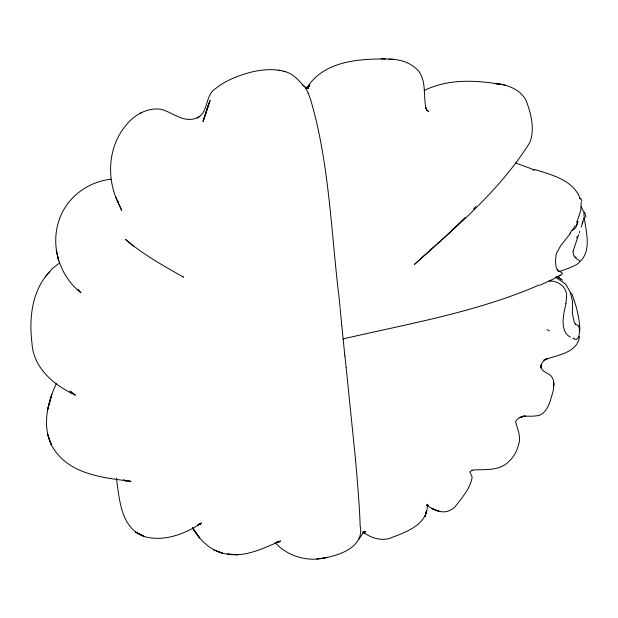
<?xml version="1.0" encoding="UTF-8"?>
<svg xmlns="http://www.w3.org/2000/svg" width="618" height="618" viewBox="0 0 618 618"><rect width="100%" height="100%" fill="white"/><g stroke="black" fill="none" stroke-linecap="round" stroke-linejoin="round"><path stroke-width="0.93" d="M579.506 331.503C579.367 334.183 578.734 340.889 574.655 339.205M573.141 250.993L578.664 234.608M566.042 303.577C563.678 313.11 559.205 331.41 570.26 336.995M583.855 217.868L581.283 227.061M579.499 336.478C577.374 353.442 556.339 355.018 544.002 359.993L547.587 358.533L544.126 360.194L545.779 359.174C542.859 361.043 540.541 364.241 540.843 367.841L540.966 365.006C539.684 370.839 547.061 372.515 550.507 375.358C554.964 379.576 553.906 386.258 553.002 391.665C550.352 399.977 548.599 410.839 539.9 415.126C534.315 416.764 528.429 415.953 522.704 416.262L525.346 416.061L519.375 417.698L522.944 416.393C520.001 417.343 516.586 418.765 515.582 421.955C517.714 429.471 521.376 437.196 518.394 445.315C516.756 451.627 513.38 457.451 508.506 461.808C499.367 470.947 485.648 469.386 473.844 469.904L471.596 470.46L472.082 470.221L469.842 471.974L472.16 477.111C470.429 488.521 461.677 498.154 454.763 507.154C452.685 508.838 450.452 510.306 447.926 511.24C440.564 513.434 433.172 509.495 427.154 505.586M203.09 121.36L210.05 100.51L203.09 121.36L209.069 102.928L204.172 117.984M579.823 231.256L579.228 232.978M577.135 221.468L580.742 210.468L581.244 202.016M56.277 383.647C46.906 403.778 41.082 429.309 53.975 449.263C70.591 474.593 103.585 477.807 131.016 481.345L124.025 480.217L126.659 481.198L123.399 479.846M575.173 225.663L572.361 230.468M49.664 271.75C31.75 290.591 28.915 318.594 31.989 343.284C33.48 368.405 54.33 385.385 75.489 395.18L70.568 391.495M570.414 233.295L560.781 245.678L557.158 251.866A15.744 11.479 -58.9 0 0 555.968 255.412L555.489 261.46L556.169 267.571L557.869 270.197L562.272 273.117L562.357 274.122L553.303 279.058L539.676 285.338M45.153 276.934L52.7 268.243L59.645 262.92M473.388 209.116L475.883 206.52M580.325 261.36C592.917 248.614 584.597 228.312 583.886 212.909M465.084 217.551L446.041 235.921L414.384 264.458C455.953 227.092 500.016 190.352 529.889 142.41C535.057 129.077 531.032 113.364 526.026 100.371C520.202 89.154 506.969 84.411 495.08 83.577L504.682 84.952M306.466 87.965L309.857 84.743L306.466 88.304C323.446 61.414 356.733 58.903 385.562 58.965M199.861 116.439L197.127 117.837C208.984 112.607 204.62 95.064 215.744 88.444C225.879 80.278 238.324 75.643 250.746 72.236C262.063 69.595 274.114 68.266 285.423 71.719C293.604 73.874 298.826 80.78 304.473 86.52A68.073 8.729 80 0 1 308.15 93.117M362.72 532.816L364.025 531.719L358.51 539.707M307.246 87.416L309.603 85.763L306.026 87.918L308.9 86.759L305.3 87.833M197.451 117.69C183.801 123.762 172.916 112.252 160.556 109.17C147.679 107.679 135.103 114.299 127.022 124.056C107.949 145.701 105.948 178.239 118.571 203.577L117.853 200.889M140.386 113.164L141.306 112.607M572.253 230.591L575.489 228.088L577.027 224.357A8.219 3.623 68.6 0 0 576.934 222.163L576.833 221.429M538.834 285.161C476.54 312.121 408.907 323.678 343.129 338.896L343.152 339.135A7.207 0.927 80 0 1 343.183 339.475L343.229 339.946A18.038 2.31 80 0 0 343.26 340.271L343.809 345.678A15.149 1.947 80 0 0 343.94 346.852L343.971 347.161A13.666 1.754 80 0 1 344.095 348.243L344.141 348.676A4.264 0.548 80 0 1 344.172 349.062A3.909 0.502 80 0 0 344.203 349.409L344.697 354.114M424.126 90.522C448.382 78.617 475.968 80.046 501.839 84.55M560.765 275.249L558.734 276.084A26.033 7.099 -12.1 0 1 556.432 276.841M558.602 271.688C559.614 271.325 588.807 262.519 576.826 259.282M199.127 523.917L201.599 523.037L197.281 525.447L201.097 523.291C184.774 534.076 164.087 541.986 144.473 536.617C120.649 528.243 119.459 499.128 116.416 478.201M363.84 532.206L365.848 531.859L363.191 532.26L364.651 532.971L363.083 532.515M111.07 179.197C87.509 181.785 66.095 197.83 58.949 220.703C50.251 246.474 59.683 276.076 80.958 292.847L78.123 289.17M323.508 557.984C339.606 555.597 364.759 546.652 360.139 525.856C359.846 514.292 358.988 502.758 358.139 491.225A521.7 66.922 80 0 0 355.535 459.684M316.818 558.981L326.999 557.467C308.498 562.334 288.058 556.826 275.087 542.596M199.035 524.149L200.495 524.025M276.957 541.839L279.382 541.909L276.586 542.349L280.564 541.028C263.701 547.957 246.281 557.281 227.401 554.137C211.85 552.299 200.108 540.619 192.345 527.78M388.907 59.135C400.062 59.15 411.912 62.789 419.104 71.734C426.582 82.642 423.168 96.632 426.15 108.838L425.485 107.308L426.775 109.888L428.56 111.433L426.536 110.251M381.144 58.78L393.519 59.328M305.277 87.679L308.614 88.042L305.493 87.447L308.119 88.328L305.377 87.084M428.73 505.431L426.443 505.339L427.926 504.883L427.023 505.617L427.301 504.257C428.39 523.207 408.089 531.534 393.172 536.957C382.812 542.102 371.542 538.239 362.658 532.021M283.322 71.224L285.423 71.719M278.618 70.158L280.595 70.63M515.644 162.982L532.098 169.046M549.047 280.927C558.409 280.649 567.71 287.277 566.505 297.42M533.975 169.293C551.356 174.763 573.442 179.799 580.325 199.019M213.627 549.804L222.488 553.156L218.293 551.565M302.635 85.184L304.249 86.281M574.06 338.919L573.025 338.386M182.665 276.679L183.5 277.15C163.476 265.84 143.183 254.531 125.639 239.529L133.465 246.165M556.934 276.478L562.596 280.147M556.857 276.439L560.719 278.973L556.718 276.323M556.972 269.564L558.046 270.993M555.126 276.964L564.636 283.438M575.706 324.326L577.845 325.485A23.739 6.651 -66.7 0 1 578.278 325.709L578.742 326.258M69.865 390.97L71.958 393.125L70.776 391.773M579.429 197.768L580.194 198.772M575.474 258.061L573.836 255.605L573.11 252.901A7.03 3.862 -72.4 0 1 573.149 250.993M550.09 280.294L550.762 281.074M566.366 285.354L569.711 291.063A15.821 7.98 75.4 0 1 570.414 292.932M192.492 527.764L199.691 537.984L192.499 527.803M575.095 323.593L574.717 322.982A9.363 3.221 89.8 0 1 574.222 321.939L572.307 313.28L572.523 302.82A15.342 8.111 76.9 0 0 572.26 299.969L570.445 292.917M581.221 206.636L583.701 212.028M118.919 204.226L121.7 210.506L115.813 197.173M308.15 93.14L308.413 93.774A63.639 8.165 80 0 1 308.861 94.886A59.846 7.679 80 0 1 310.97 100.834C329.433 164.427 331.001 231.441 339.004 296.802L340.093 307.687M579.02 326.806L579.398 328.367M571.55 293.148C576.146 304.937 579.452 317.413 579.893 330.112M57.335 254.995L58.656 260.904L56.223 249.765M343.137 338.973L341.963 327.169A3.862 0.494 80 0 1 341.939 326.93L341.916 326.621A19.884 2.549 80 0 0 341.847 325.949L341.8 325.508M344.728 354.315L344.736 354.392A13.712 1.761 80 0 1 344.829 355.211M341.754 325.215L340.178 308.683M346.126 367.316L344.96 356.478M346.142 367.44L355.535 459.684M553.62 381.206L553.705 385.841L553.635 381.7M344.89 355.775A14.191 1.823 80 0 1 344.952 356.377M571.928 230.359A63.762 44.743 -29.9 0 1 569.981 233.156M578.093 221.677A69.262 57.319 -12.3 0 1 576.231 225.964M580.441 198.301A21.769 8.783 -66 0 1 581.878 201.128M584.219 211.765A32.074 19.374 -24.8 0 1 585.833 217.281M582.187 223.538A47.192 2.294 -69.2 0 1 582.967 221.692M577.166 236.555A53.279 2.928 -69.6 0 1 576.702 237.891M576.779 258.424A22.449 6.775 79.3 0 1 575.482 256.887M532.345 169.463A14.144 3.345 22.9 0 1 534.292 170.429M564.674 283.399A23.252 21.213 -53.6 0 1 566.428 285.3M575.698 324.427A15.689 4.867 85.8 0 1 575.088 323.724M578.772 326.165A15.504 3.978 -77 0 1 579.066 326.675M579.313 328.699A5.817 1.058 -86.2 0 1 579.39 331.611M573.921 338.425A51.881 6.404 44 0 1 573.28 338.069M547.108 329.765A59.668 2.596 22.3 0 1 549.371 330.754M566.42 297.42A42.379 40.78 -18.4 0 1 565.818 303.546M426.59 510.406L425.145 516.37L426.59 510.406M49.463 402.89L47.377 410.653L51.835 394.199L49.463 402.89M237.721 554.686L227.401 554.137L237.721 554.686M439.861 511.642L431.596 508.413L439.861 511.642M144.473 536.617L135.844 532.214L144.473 536.617M51.24 444.759L47.578 434.083L51.24 444.759"/></g></svg>
